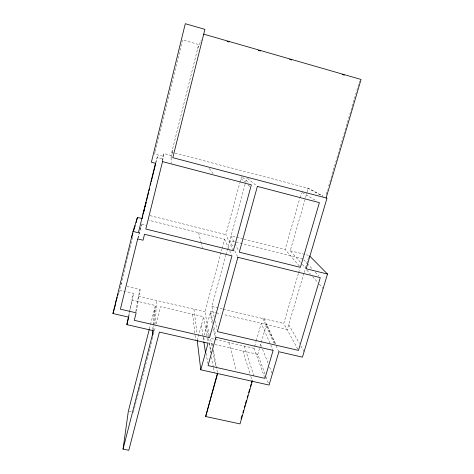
<?xml version="1.0" encoding="UTF-8"?>
<svg xmlns="http://www.w3.org/2000/svg" width="474" height="474" viewBox="0 0 474 474"><rect width="100%" height="100%" fill="white"/><g stroke="black" fill="none" stroke-linecap="round" stroke-linejoin="round"><path stroke-width="0.36" stroke-dasharray="2.37 1.78" d="M154.98 324.346L156.669 300.475M153.475 330.722L153.86 325.679M153.914 324.957L155.383 305.505L131.902 300.018L133.555 293.37L125.906 291.575M152.806 329.27L153.096 325.597M153.155 324.862L154.376 309.439M162.724 160.271L163.773 153.535L170.996 155.436L171.227 163.24M162.357 160.846L163.773 153.535M136.399 311.371L140.108 289.543L126.902 286.426M135.742 311.803L138.444 296.197L140.108 289.543M128.727 317.159L133.555 293.37M128.644 315.945L129.384 312.325M129.532 311.602L131.902 300.018M119.981 288.719L121.676 281.811L120.87 284.607M122.025 280.383L125.16 267.561M125.337 266.85L128.122 255.456M128.3 254.745L129.864 248.335M130.042 247.624L133.004 235.513M155.063 151.976L154.56 154.032L163.092 156.272M155.235 151.289L182.531 39.923L198.683 44.538L170.996 155.436M155.816 163.086L157.22 157.374L162.683 158.808L162.333 160.23M138.011 238.339L141.359 224.747L139.883 230.417M171.067 157.913L172.435 152.444L308.301 188.273L323.132 196.141M149.423 328.796L150.341 325.211M150.525 324.494L155.383 305.505M133.437 412.315L139.125 390.197M139.309 389.486L141.513 380.924M141.696 380.213L144.452 369.507M144.635 368.796L146.839 360.234M147.023 359.523L149.778 348.817M149.962 348.106L152.166 339.544M152.35 338.827L155.466 326.699M156.201 323.849L160.609 306.725L203.63 316.774L207.097 337.494M137.869 238.215L139.7 231.122M197.22 340.486L203.63 316.774M209.2 335.479L204.969 311.809L221.909 249.128M222.099 248.417L224.599 239.157L148.966 220.28M233.35 250.716L225.825 234.618L239.82 182.834M240.01 182.129L241.55 176.423M204.033 335.373L210.675 311.495L215.664 312.668M214.248 317.26L211.884 306.482L225.772 255.368M225.968 254.662L246.705 178.348M119.033 292.233L119.442 290.817M264.682 377.683L254.094 348.349L256.084 341.416M256.286 340.717L261.263 323.381L270.441 344.32M299.45 266.21L285.123 249.472L299.769 198.553M299.977 197.848L301.399 192.894M265.049 374.128L257.779 354.339L259.829 347.252M260.03 346.541L266.37 324.577L275.815 345.102M300.374 262.211L290.23 250.752L307.069 192.533M307.276 191.822L308.301 188.273M297.767 349.101L283.754 323.44L298.413 273.451M298.62 272.746L299.858 268.521M155.662 162.641L157.943 154.921M326.165 194.583L327.623 189.618M328.672 186.069L359.6 81.078M303.887 273.267L287.309 329.501L223.503 314.505M304.095 272.562L305.339 268.343M305.54 267.662L308.728 256.843M197.705 48.443L201.314 39.869M128.975 411.367L132.797 412.179M257.779 354.339L209.2 343.229L210.817 352.609M254.094 348.349L210.539 338.341L212.127 347.039M138.444 296.197L204.969 311.809M211.884 306.482L222.632 309.018M223.349 309.184L283.754 323.44M119.644 290.106L125.207 291.415M216.375 312.834L220.653 313.835M141.536 224.036L146.241 225.203M150.116 215.652L225.825 234.618M243.15 238.961L231.057 235.928L234.671 243.079M243.861 239.139L285.123 249.472M290.23 250.752L308.426 255.314M302.75 258.662L229.825 240.46L232.918 246.936M307.519 188.065L322.758 196.171M302.234 192.562L316.211 200.769M247.404 178.265L256.819 185.968M242.641 177.359L249.182 182.976M240.97 178.579L244.75 181.969M247.997 184.878L250.693 187.295M303.751 259.746L306.755 262.999M307.259 263.538L312.769 269.499M315.269 272.212L318.777 276.004M302.311 264.391L306.174 268.758M306.779 269.979L310.63 274.333M312.556 276.514L317.367 281.965M319.286 284.145L323.138 288.506M209.277 168.4L213.827 174.58M288.743 324.619L299.45 343.502M300.877 346.02L304.089 351.684M234.997 243.731L238.618 250.882M234.772 250.823L237.557 256.647M264.006 318.783L275.613 343.917M276.123 345.765L278.866 351.726M262.75 318.487L274.203 343.591M224.599 239.157L231.365 254.502M270.737 344.995L273.107 350.399M260.647 344.414L261.458 346.476M262.549 349.225L268.248 363.641M269.611 367.072L272.325 373.939M266.05 376.854L268.805 384.361M244.3 346.097L253.892 375.888M242.925 350.944L249.928 373.565M250.805 376.392L252.121 380.634M228.948 342.572L236.224 370.603M198.588 232.669L200.78 241.651M200.952 242.344L202.303 247.872M215.042 320.851L216.932 329.471M210.675 311.495L212.761 321.514M213.952 327.238L216.031 337.257M210.112 313.012L212.311 323.825M213.336 328.873L215.386 338.963M212.162 343.905L212.565 346.079M213.235 349.705L217.525 372.908M212.915 351.394L215.557 365.892M206.486 326.355L211.143 353.207M211.564 356.94L213.306 367.042M213.436 367.765L214.307 372.819M207.221 338.205L208.056 343.206M203.767 337.482L204.318 341.084M206.184 353.343L207.725 363.44M201.361 325.164L203.097 336.73M203.204 337.447L203.749 341.061M193.967 309.226L196.959 333.311M192.634 314.209L194.962 334.549M195.051 335.278L195.632 340.362M172.281 150.276L172.536 153.872"/><path stroke-width="0.71" d="M152.338 335.148L152.747 330.005M309.641 256.001L327.498 274.037L302.442 357.153L278.866 351.726L269.06 385.042L200.786 369.797L208.056 343.206L159.394 332.078L128.792 450.3L123.039 449.121L128.335 411.236L149.239 329.513M123.039 449.121L153.475 330.722L126.866 324.637L128.495 316.668M126.866 324.637L128.727 317.159L112.948 313.527L133.01 231.431L137.436 217.4L142.159 218.579L142.852 215.759M136.139 222.691L137.436 217.4M143.717 212.239L144.76 208.009M145.109 206.599L146.146 202.368L142.905 214.384M146.502 200.94L148.611 192.367M148.96 190.939L149.488 188.794M150.365 185.227L150.892 183.083M151.242 181.655L155.638 163.803M217.329 373.613L205.675 416.528L240.016 423.892L252.328 381.309L252.121 380.634L251.504 382.761M205.675 416.528L217.643 373.565M112.948 313.527L115.383 305.007M115.229 304.178L117.244 297.186M117.647 295.788L118.251 293.69M241.065 418.874L242.09 415.331M242.907 412.499L243.523 410.377M244.341 407.545L244.957 405.418M245.366 404.002L246.391 400.465M247.209 397.633L247.819 395.506M248.643 392.673L249.662 389.136M250.485 386.304L251.096 384.177M326.118 197.96L361.052 79.466L203.719 34.146M131.547 237.421L132.862 233.214M133.295 231.81L135.268 225.5M133.01 231.431L138.384 232.752L155.472 163.299L151.378 162.232L185.293 23.7L204.916 29.37L172.803 157.682L327.001 198.191L306.174 268.758L327.498 274.037M227.022 41.356L229.155 41.973M258.312 50.368L260.445 50.985M289.608 59.38L291.741 59.997M342.234 74.537L344.373 75.153M203.856 341.784L205.479 352.62M197.22 340.486L200.786 369.797M137.685 238.926L120.384 309.178L136.151 312.828L134.272 320.317L209.579 337.63L231.952 255.836L144.517 234.269L143.035 240.235L137.685 238.926M162.517 161.622L145.814 229.025L233.35 250.716L251.362 184.848L162.517 161.622M215.386 338.963L208.056 365.602L264.93 378.365L273.107 350.399L216.031 337.257L215.386 338.963M237.865 257.299L217.406 331.628L298.466 350.387L320.276 277.628L237.865 257.299M257.37 186.418L239.275 252.18L300.403 267.33L319.387 202.635L257.37 186.418"/></g></svg>
